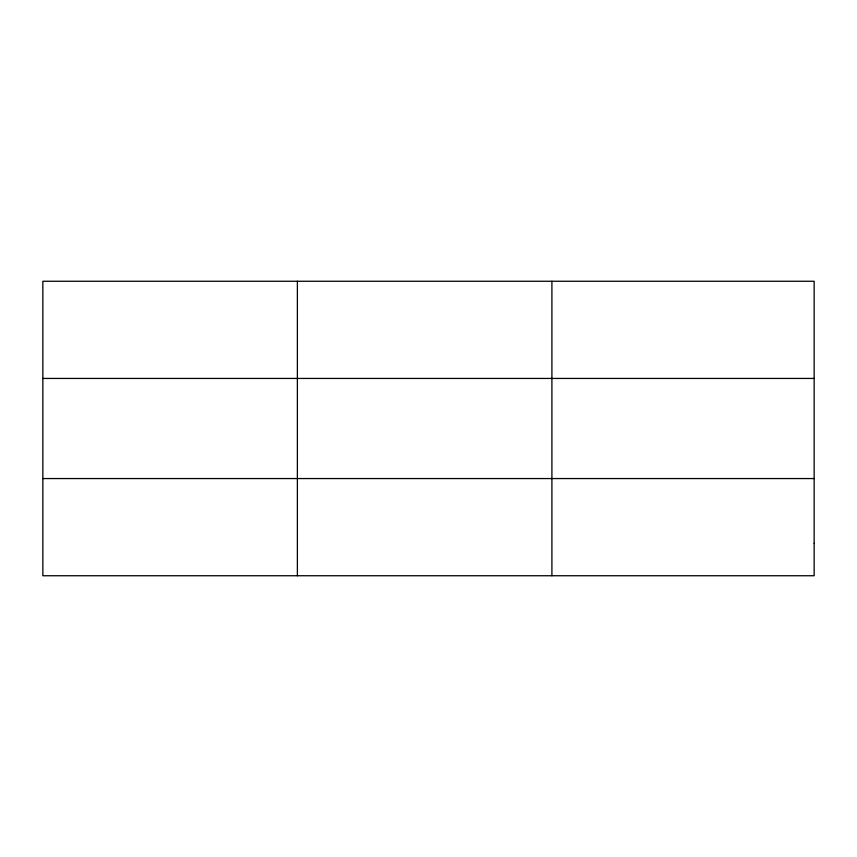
<?xml version="1.0" encoding="UTF-8"?>
<svg xmlns="http://www.w3.org/2000/svg" width="857" height="857" viewBox="0 0 857 857"><rect width="100%" height="100%" fill="white"/><g stroke="black" fill="none" stroke-linecap="round" stroke-linejoin="round"><path stroke-width="1.29" d="M297.379 575.743L297.379 281.257M551.908 575.743L551.908 281.257M42.85 378.44L814.15 378.44M42.85 478.56L814.15 478.56M814.15 543.349L814.15 575.743L42.85 575.743L42.85 281.257L814.15 281.257L814.15 543.349"/></g></svg>
